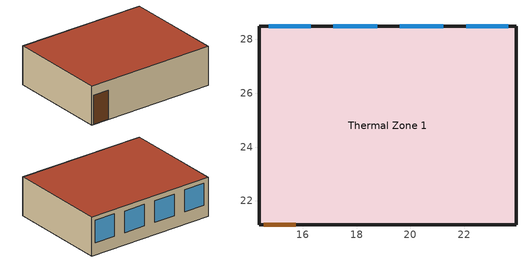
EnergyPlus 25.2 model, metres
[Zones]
Thermal Zone 1
 floor ground (ExtSlabCarpet 4in ClimateZone 1-8): 23.93,28.49 23.93,21.11 14.38,21.11 14.38,28.49 z0
 wall outside (ASHRAE 189.1-2009 ExtWall Mass ClimateZone 5): 14.38,28.49 14.38,21.11 23.93,21.11 23.93,28.49 14.38,28.49 z0:2.81
 window (Vidro_Fume_Laboratorio): 16.29,28.49 14.74,28.49 / 23.64,28.49 22.08,28.49 z0.88:2.5; 18.76,28.49 17.14,28.49 / 21.23,28.49 19.61,28.49 z0.88:2.44
 door (Exterior Door): 14.55,21.11 15.75,21.11 z0.01:2.11
 roof outside (ASHRAE 189.1-2009 ExtRoof IEAD ClimateZone 2-5): 23.93,21.11 23.93,28.49 14.38,28.49 14.38,21.11 z2.81
[Building]
Building 1
[Site:Location]
Quixeramobim: Latitude {deg}=-5.2; Longitude {deg}=-39.29; Time Zone {hr}=-3; Elevation {m}=80; Keep Site Location Information=No
[SizingPeriod:DesignDay]
Quixeramobim Summer Design Day: Month=3; Day of Month=21; Day Type=SummerDesignDay; Maximum Dry-Bulb Temperature {C}=36; Daily Dry-Bulb Temperature Range {deltaC}=10; Dry-Bulb Temperature Range Modifier Type=DefaultMultipliers; Humidity Condition Type=WetBulb; Wetbulb or DewPoint at Maximum Dry-Bulb {C}=24; Barometric Pressure {Pa}=31000; Wind Speed {m/s}=0; Wind Direction {deg}=0; Rain Indicator=No; Snow Indicator=No; Daylight Saving Time Indicator=No; Solar Model Indicator=ASHRAEClearSky; Sky Clearness=0; Begin Environment Reset Mode=FullResetAtBeginEnvironment
[Material] Thermal Absorptance=0.9
Name | Roughness | Thickness {m} | Conductivity {W/m-K} | Density {kg/m3} | Specific Heat {J/kg-K} | Solar Absorptance | Visible Absorptance
1/2IN Gypsum | Smooth | 0.0127 | 0.16 | 784.9 | 830 | 0.4 | 0.4
1IN Stucco | Smooth | 0.0253 | 0.6918 | 1858 | 837 | 0.92 | 0.92
8IN Concrete HW | MediumRough | 0.2033 | 1.7296 | 2243 | 837 | 0.65 | 0.65
F08 Metal surface | Smooth | 0.0008 | 45.28 | 7824 | 500 | 0.7 | 0.7
I01 25mm insulation board | MediumRough | 0.0254 | 0.03 | 43 | 1210 | 0.6 | 0.6
MAT-CC05 4 HW CONCRETE | Rough | 0.1016 | 1.311 | 2240 | 836.8 | 0.85 | 0.85
Metal Decking | MediumSmooth | 0.0015 | 45.006 | 7680 | 418.4 | 0.6 | 0.6
Roof Insulation [21] | MediumRough | 0.2105 | 0.049 | 265 | 836.8 | 0.7 | 0.7
Roof Membrane | VeryRough | 0.0095 | 0.16 | 1121.29 | 1460 | 0.7 | 0.7
Wall Insulation [40] | MediumRough | 0.0794 | 0.0432 | 91 | 837 | 0.5 | 0.5
[Material:NoMass]
CP02 CARPET PAD: Roughness=Smooth; Thermal Resistance {m2-K/W}=0.1; Thermal Absorptance=0.9; Solar Absorptance=0.8; Visible Absorptance=0.8
[WindowMaterial:Glazing]
Vidro fume: Optical Data Type=SpectralAverage; Thickness {m}=0.003; Solar Transmittance at Normal Incidence=0.35; Front Side Solar Reflectance at Normal Incidence=0.075; Back Side Solar Reflectance at Normal Incidence=0; Visible Transmittance at Normal Incidence=0.3; Front Side Visible Reflectance at Normal Incidence=0.081; Back Side Visible Reflectance at Normal Incidence=0; Infrared Transmittance at Normal Incidence=0; Front Side Infrared Hemispherical Emissivity=0.84; Back Side Infrared Hemispherical Emissivity=0.84; Conductivity {W/m-K}=0.9; Dirt Correction Factor for Solar and Visible Transmittance=1; Solar Diffusing=No
[Construction]
ASHRAE 189.1-2009 ExtRoof IEAD ClimateZone 2-5: Roof Membrane, Roof Insulation [21], Metal Decking
ASHRAE 189.1-2009 ExtWall Mass ClimateZone 5: 1IN Stucco, 8IN Concrete HW, Wall Insulation [40], 1/2IN Gypsum
Exterior Door: F08 Metal surface, I01 25mm insulation board
ExtSlabCarpet 4in ClimateZone 1-8: MAT-CC05 4 HW CONCRETE, CP02 CARPET PAD
Vidro_Fume_Laboratorio: Vidro fume
[Zone]
Thermal Zone 1: Multiplier=1; Part of Total Floor Area=Yes
[Space]
Space 1: Zone=Thermal Zone 1; Space Type=189.1-2009 - Office - Lobby - CZ4-8
[SpaceList]
189.1-2009 - Office - Lobby - CZ4-8: Space 1
[Lights]
189.1-2009 - Office - Lobby - CZ4-8 Lights: Zone or ZoneList or Space or SpaceList=189.1-2009 - Office - Lobby - CZ4-8; Schedule=Office Bldg Light; Design Level Calculation Method=Watts/Area; Watts per Floor Area {W/m2}=12.5938
[People]
189.1-2009 - Office - Lobby - CZ4-8 People: Zone or ZoneList or Space or SpaceList=189.1-2009 - Office - Lobby - CZ4-8; Number of People Schedule=Office Misc Occ; Number of People Calculation Method=People; Number of People=0; Fraction Radiant=0.3; Activity Level Schedule=Office Activity; Enable ASHRAE 55 Comfort Warnings=No; Work Efficiency Schedule=Schedule Ruleset 1 QXD; Clothing Insulation Calculation Method=ClothingInsulationSchedule
[ElectricEquipment]
189.1-2009 - Office - Lobby - CZ4-8 Electric Equipment: Zone or ZoneList or Space or SpaceList=189.1-2009 - Office - Lobby - CZ4-8; Schedule=Office Bldg Equip; Design Level Calculation Method=Watts/Area; Watts per Floor Area {W/m2}=0.753474
[ZoneInfiltration:DesignFlowRate]
189.1-2009 - Office - Lobby - CZ4-8 Infiltration: Zone or ZoneList or Space or SpaceList=189.1-2009 - Office - Lobby - CZ4-8; Schedule=Office Infil Quarter On; Design Flow Rate Calculation Method=Flow/ExteriorArea; Flow Rate per Exterior Surface Area {m3/s-m2}=0.000226568; Density Basis=Outdoor
[ZoneControl:Thermostat]
Thermal Zone 1 Thermostat: Zone or ZoneList=Thermal Zone 1; Control Type Schedule=Thermal Zone 1 Thermostat Schedule; Control 1=Thermostat Setpoint Dual Setpoint 1; Temperature Difference Between Cutout And Setpoint {deltaC}=0
[ThermostatSetpoint:DualSetpoint]
Thermostat Setpoint Dual Setpoint 1: Heating Setpoint Temperature Schedule=Large Office HtgSetp; Cooling Setpoint Temperature Schedule=Large Office ClgSetp
[ZoneHVAC:PackagedTerminalAirConditioner]
PTAC DX Clg Elec Htg: Availability Schedule=Always On Discrete hvac_library; Cooling Supply Air Flow Rate {m3/s}=0.5; Heating Supply Air Flow Rate {m3/s}=0.5; No Load Supply Air Flow Rate {m3/s}=Autosize; No Load Supply Air Flow Rate Control Set To Low Speed=Yes; Cooling Outdoor Air Flow Rate {m3/s}=0.1; Heating Outdoor Air Flow Rate {m3/s}=0.1; No Load Outdoor Air Flow Rate {m3/s}=0.1; Supply Air Fan=Elec PTAC Fan; Heating Coil=PTAC Elec Htg Coil; Cooling Coil=Elec PTAC 1 Spd DX Clg Coil; Fan Placement=DrawThrough; Supply Air Fan Operating Mode Schedule=Always On Discrete hvac_library
[Fan:ConstantVolume]
Elec PTAC Fan: Availability Schedule=Always On Discrete hvac_library; Fan Total Efficiency=0.7; Pressure Rise {Pa}=250; Maximum Flow Rate {m3/s}=AutoSize; Motor Efficiency=0.9; Motor In Airstream Fraction=1
[Coil:Heating:Electric]
PTAC Elec Htg Coil: Availability Schedule=Always On Discrete hvac_library; Efficiency=1; Nominal Capacity {W}=0
[Coil:Cooling:DX:SingleSpeed]
Elec PTAC 1 Spd DX Clg Coil: Availability Schedule=Always On Discrete hvac_library; Gross Rated Total Cooling Capacity {W}=17580; Gross Rated Sensible Heat Ratio=0.8; Gross Rated Cooling COP {W/W}=3; Rated Air Flow Rate {m3/s}=0.5; Rated Evaporator Fan Power Per Volume Flow Rate 2017 {W/(m3/s)}=773.3; Rated Evaporator Fan Power Per Volume Flow Rate 2023 {W/(m3/s)}=934.4; Total Cooling Capacity Function of Temperature Curve=Curve Biquadratic 33; Total Cooling Capacity Function of Flow Fraction Curve=Curve Quadratic 41; Energy Input Ratio Function of Temperature Curve=Curve Biquadratic 34; Energy Input Ratio Function of Flow Fraction Curve=Curve Quadratic 42; Part Load Fraction Correlation Curve=Curve Quadratic 43; Minimum Outdoor Dry-Bulb Temperature for Compressor Operation {C}=-25; Nominal Time for Condensate Removal to Begin {s}=0; Ratio of Initial Moisture Evaporation Rate and Steady State Latent Capacity=0; Maximum Cycling Rate {cycles/hr}=0; Latent Capacity Time Constant {s}=0; Condenser Type=AirCooled; Evaporative Condenser Effectiveness=0; Evaporative Condenser Air Flow Rate {m3/s}=2.22045e-16; Evaporative Condenser Pump Rated Power Consumption {W}=0; Crankcase Heater Capacity {W}=0; Maximum Outdoor Dry-Bulb Temperature for Crankcase Heater Operation {C}=0; Basin Heater Capacity {W/K}=0; Basin Heater Setpoint Temperature {C}=10
[Zone equipment]
Thermal Zone 1: PTAC DX Clg Elec Htg
[Sizing:Zone]
Thermal Zone 1: Zone Cooling Design Supply Air Temperature Input Method=SupplyAirTemperature; Zone Cooling Design Supply Air Temperature {C}=14; Zone Cooling Design Supply Air Temperature Difference {deltaC}=11.11; Zone Heating Design Supply Air Temperature Input Method=SupplyAirTemperature; Zone Heating Design Supply Air Temperature {C}=40; Zone Heating Design Supply Air Temperature Difference {deltaC}=11.11; Zone Cooling Design Supply Air Humidity Ratio {kgWater/kgDryAir}=0.0085; Zone Heating Design Supply Air Humidity Ratio {kgWater/kgDryAir}=0.008; Design Specification Outdoor Air Object=189.1-2009 - Office - Lobby - CZ4-8 Ventilation; Cooling Design Air Flow Method=DesignDay; Cooling Design Air Flow Rate {m3/s}=0; Cooling Minimum Air Flow per Zone Floor Area {m3/s-m2}=0.000762; Cooling Minimum Air Flow {m3/s}=0; Cooling Minimum Air Flow Fraction=0; Heating Design Air Flow Method=DesignDay; Heating Design Air Flow Rate {m3/s}=0; Heating Maximum Air Flow per Zone Floor Area {m3/s-m2}=0.002032; Heating Maximum Air Flow {m3/s}=0.141576; Heating Maximum Air Flow Fraction=0.3; Account for Dedicated Outdoor Air System=No; Zone Load Sizing Method=Sensible Load Only No Latent Load; Zone Latent Cooling Design Supply Air Humidity Ratio Input Method=HumidityRatioDifference; Zone Cooling Design Supply Air Humidity Ratio Difference {kgWater/kgDryAir}=0.005; Zone Latent Heating Design Supply Air Humidity Ratio Input Method=HumidityRatioDifference; Zone Humidification Design Supply Air Humidity Ratio Difference {kgWater/kgDryAir}=0.005; Type of Space Sum to Use=Coincident; Heating Coil Sizing Method=None; Maximum Heating Capacity To Cooling Load Sizing Ratio {W/W}=1
[DesignSpecification:OutdoorAir]
189.1-2009 - Office - Lobby - CZ4-8 Ventilation: Outdoor Air Method=Sum; Outdoor Air Flow per Person {m3/s-person}=0.00707921; Outdoor Air Flow per Zone Floor Area {m3/s-m2}=0; Outdoor Air Flow per Zone {m3/s}=0; Outdoor Air Flow Air Changes per Hour {1/hr}=0
[Schedule:Day:Interval]
Office Bldg Light Rule 1 Day Schedule: No, 24:00, 0.05
Office Bldg Light Default Schedule: No, 05:00, 0.05, 07:00, 0.1, 08:00, 0.3, 17:00, 0.9, 18:00, 0.7, 20:00, 0.5, 22:00, 0.3, 23:00, 0.1, 24:00, 0.05
Office Bldg Light Rule 2 Day Schedule: No, 06:00, 0.05, 08:00, 0.1, 14:00, 0.5, 17:00, 0.15, 24:00, 0.05
Office Bldg Light Summer Design Day; Office Bldg Equip Summer Design Day; Office Infil Quarter On Rule 1 Day Schedule: No, 24:00, 1
Office Bldg Light Winter Design Day; Office Bldg Occ Rule 1 Day Schedule 1; Office Bldg Occ Winter Design Day 1; Office Bldg Equip Winter Design Day: No, 24:00, 0
Office Bldg Occ Default Schedule 1: No, 06:00, 0, 07:00, 0.1, 08:00, 0.2, 20:00, 0.4, 22:00, 0.1, 24:00, 0.05
Office Bldg Occ Rule 2 Day Schedule 1: No, 06:00, 0, 08:00, 0.1, 14:00, 0.25, 17:00, 0.1, 24:00, 0
Office Bldg Occ Summer Design Day 1: No, 06:00, 0, 22:00, 1, 24:00, 0.05
Office Activity Default Schedule; Office Activity Summer Design Day; Office Activity Winter Design Day: No, 24:00, 132
Schedule Day 1 QXD: No, 24:00, 110
Office Bldg Equip Rule 1 Day Schedule: No, 24:00, 0.3
Office Bldg Equip Default Schedule: No, 08:00, 0.4, 12:00, 0.9, 13:00, 0.8, 17:00, 0.9, 18:00, 0.8, 20:00, 0.6, 22:00, 0.5, 24:00, 0.4
Office Bldg Equip Rule 2 Day Schedule: No, 06:00, 0.3, 08:00, 0.4, 14:00, 0.5, 17:00, 0.35, 24:00, 0.3
Large Office HtgSetp Rule 1 Day Schedule; Large Office HtgSetp Summer Design Day: No, 24:00, 15.6
Large Office HtgSetp Default Schedule: No, 06:00, 15.6, 22:00, 21, 24:00, 15.6
Large Office HtgSetp Rule 2 Day Schedule: No, 06:00, 15.6, 18:00, 21, 24:00, 15.6
Large Office HtgSetp Winter Design Day: No, 24:00, 21
Large Office ClgSetp Rule 1 Day Schedule; Large Office ClgSetp Winter Design Day: No, 24:00, 26.7
Large Office ClgSetp Default Schedule; Large Office ClgSetp Summer Design Day: No, 06:00, 26.7, 22:00, 24, 24:00, 26.7
Large Office ClgSetp Rule 2 Day Schedule: No, 06:00, 26.7, 18:00, 24, 24:00, 26.7
Office Infil Quarter On Default Schedule; Office Infil Quarter On Summer Design Day: No, 06:00, 1, 22:00, 0.25, 24:00, 1
Office Infil Quarter On Rule 2 Day Schedule; Office Infil Quarter On Winter Design Day: No, 06:00, 1, 18:00, 0.25, 24:00, 1
[Schedule:Week:Daily]
Office Bldg Light Week Rule - Jan1-Dec31: Office Bldg Light Rule 1 Day Schedule, Office Bldg Light Default Schedule, Office Bldg Light Default Schedule, Office Bldg Light Default Schedule, Office Bldg Light Default Schedule, Office Bldg Light Default Schedule, Office Bldg Light Rule 2 Day Schedule, Office Bldg Light Default Schedule, Office Bldg Light Summer Design Day, Office Bldg Light Winter Design Day, Office Bldg Light Default Schedule, Office Bldg Light Default Schedule
Office Misc Occ Week Rule - Jan1-Dec31: Office Bldg Occ Rule 1 Day Schedule 1, Office Bldg Occ Default Schedule 1, Office Bldg Occ Default Schedule 1, Office Bldg Occ Default Schedule 1, Office Bldg Occ Default Schedule 1, Office Bldg Occ Default Schedule 1, Office Bldg Occ Rule 2 Day Schedule 1, Office Bldg Occ Default Schedule 1, Office Bldg Occ Summer Design Day 1, Office Bldg Occ Winter Design Day 1, Office Bldg Occ Default Schedule 1, Office Bldg Occ Default Schedule 1
Office Activity Week Rule - Jan1-Dec31: Office Activity Default Schedule, Office Activity Default Schedule, Office Activity Default Schedule, Office Activity Default Schedule, Office Activity Default Schedule, Office Activity Default Schedule, Office Activity Default Schedule, Office Activity Default Schedule, Office Activity Summer Design Day, Office Activity Winter Design Day, Office Activity Default Schedule, Office Activity Default Schedule
Schedule Ruleset 1 QXD Week Rule - Jan1-Dec31: Schedule Day 1 QXD, Schedule Day 1 QXD, Schedule Day 1 QXD, Schedule Day 1 QXD, Schedule Day 1 QXD, Schedule Day 1 QXD, Schedule Day 1 QXD, Schedule Day 1 QXD, Schedule Day 1 QXD, Schedule Day 1 QXD, Schedule Day 1 QXD, Schedule Day 1 QXD
Office Bldg Equip Week Rule - Jan1-Dec31: Office Bldg Equip Rule 1 Day Schedule, Office Bldg Equip Default Schedule, Office Bldg Equip Default Schedule, Office Bldg Equip Default Schedule, Office Bldg Equip Default Schedule, Office Bldg Equip Default Schedule, Office Bldg Equip Rule 2 Day Schedule, Office Bldg Equip Default Schedule, Office Bldg Equip Summer Design Day, Office Bldg Equip Winter Design Day, Office Bldg Equip Default Schedule, Office Bldg Equip Default Schedule
Large Office HtgSetp Week Rule - Jan1-Dec31: Large Office HtgSetp Rule 1 Day Schedule, Large Office HtgSetp Default Schedule, Large Office HtgSetp Default Schedule, Large Office HtgSetp Default Schedule, Large Office HtgSetp Default Schedule, Large Office HtgSetp Default Schedule, Large Office HtgSetp Rule 2 Day Schedule, Large Office HtgSetp Default Schedule, Large Office HtgSetp Summer Design Day, Large Office HtgSetp Winter Design Day, Large Office HtgSetp Default Schedule, Large Office HtgSetp Default Schedule
Large Office ClgSetp Week Rule - Jan1-Dec31: Large Office ClgSetp Rule 1 Day Schedule, Large Office ClgSetp Default Schedule, Large Office ClgSetp Default Schedule, Large Office ClgSetp Default Schedule, Large Office ClgSetp Default Schedule, Large Office ClgSetp Default Schedule, Large Office ClgSetp Rule 2 Day Schedule, Large Office ClgSetp Default Schedule, Large Office ClgSetp Summer Design Day, Large Office ClgSetp Winter Design Day, Large Office ClgSetp Default Schedule, Large Office ClgSetp Default Schedule
Office Infil Quarter On Week Rule - Jan1-Dec31: Office Infil Quarter On Rule 1 Day Schedule, Office Infil Quarter On Default Schedule, Office Infil Quarter On Default Schedule, Office Infil Quarter On Default Schedule, Office Infil Quarter On Default Schedule, Office Infil Quarter On Default Schedule, Office Infil Quarter On Rule 2 Day Schedule, Office Infil Quarter On Default Schedule, Office Infil Quarter On Summer Design Day, Office Infil Quarter On Winter Design Day, Office Infil Quarter On Default Schedule, Office Infil Quarter On Default Schedule
[Schedule:Year]
Office Bldg Light: Office Bldg Light Week Rule - Jan1-Dec31, 1, 1, 12, 31
Office Misc Occ: Office Misc Occ Week Rule - Jan1-Dec31, 1, 1, 12, 31
Office Activity: Office Activity Week Rule - Jan1-Dec31, 1, 1, 12, 31
Schedule Ruleset 1 QXD: Schedule Ruleset 1 QXD Week Rule - Jan1-Dec31, 1, 1, 12, 31
Office Bldg Equip: Office Bldg Equip Week Rule - Jan1-Dec31, 1, 1, 12, 31
Large Office HtgSetp: Large Office HtgSetp Week Rule - Jan1-Dec31, 1, 1, 12, 31
Large Office ClgSetp: Large Office ClgSetp Week Rule - Jan1-Dec31, 1, 1, 12, 31
Office Infil Quarter On: Office Infil Quarter On Week Rule - Jan1-Dec31, 1, 1, 12, 31
[Schedule:Compact]
Thermal Zone 1 Thermostat Schedule: Through: 12/31, For: AllDays, Until: 24:00, 4
[Schedule:Constant]
Always On Discrete hvac_library: Hourly Value=1
[Curve:Biquadratic] Minimum Value of x {BasedOnField A2}=17; Maximum Value of x {BasedOnField A2}=22; Minimum Value of y {BasedOnField A3}=13; Maximum Value of y {BasedOnField A3}=46
Name | Coefficient1 Constant | Coefficient2 x | Coefficient3 x**2 | Coefficient4 y | Coefficient5 y**2 | Coefficient6 x*y
Curve Biquadratic 33 | 0.942588 | 0.00954335 | 0.00068377 | -0.0110427 | 5.249e-06 | -9.72e-06
Curve Biquadratic 34 | 0.342414 | 0.034885 | -0.0006237 | 0.00497722 | 0.000437951 | -0.000728028
[Curve:Quadratic]
Name | Coefficient1 Constant | Coefficient2 x | Coefficient3 x**2 | Minimum Value of x {BasedOnField A2} | Maximum Value of x {BasedOnField A2}
Curve Quadratic 41 | 0.8 | 0.2 | 0 | 0.5 | 1.5
Curve Quadratic 42 | 1.1552 | -0.1808 | 0.0256 | 0.5 | 1.5
Curve Quadratic 43 | 0.85 | 0.15 | 0 | 0 | 1
